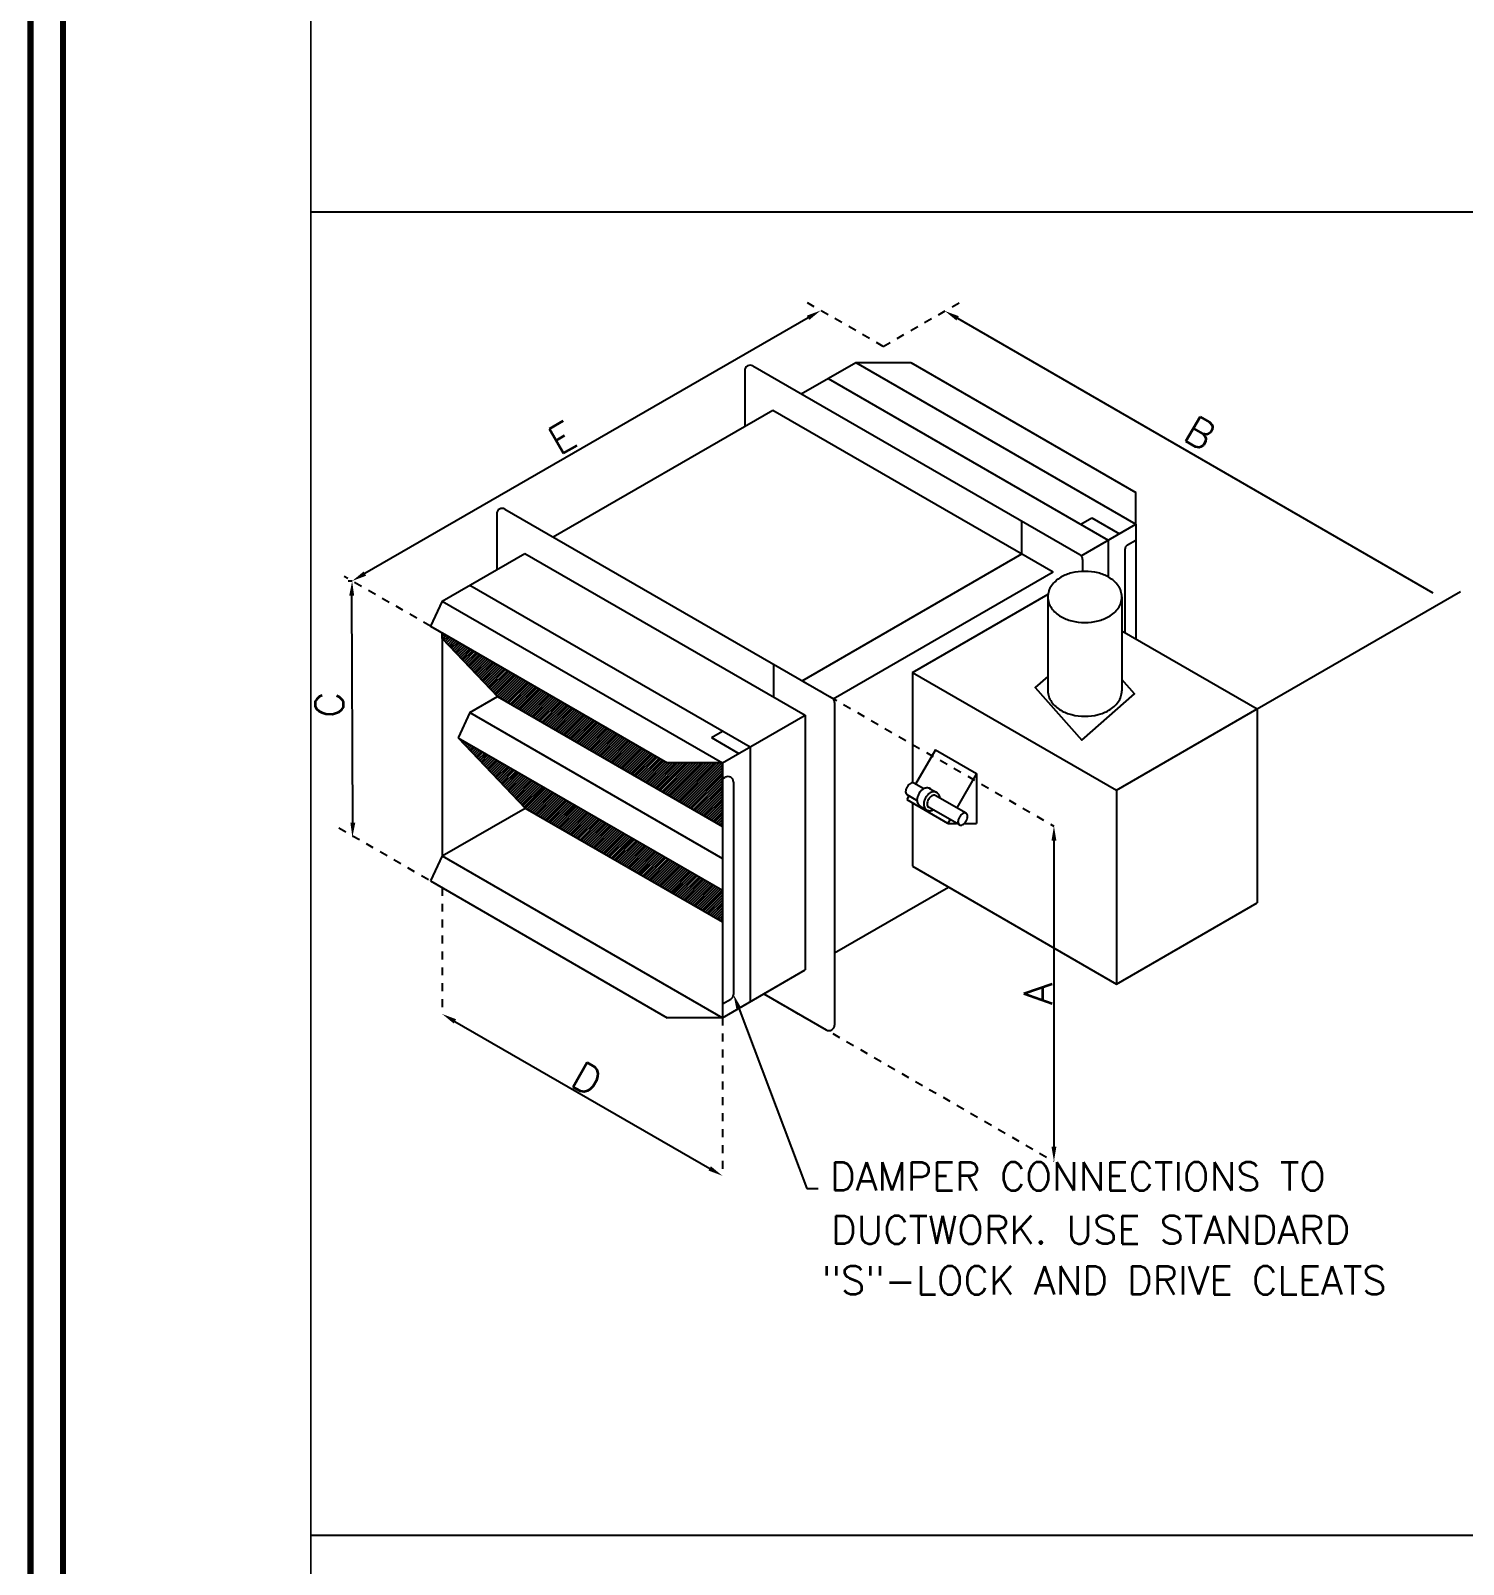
# Model space of a CAD drawing. Extents: x 594 to 813, y 174 to 240.
# Drawn here: x 594.15 to 612.15, y 202.64 to 221.91 of the extents above; entities that cross this region are included whole.
import ezdxf

# ---------------------------------------------------------------- set-up
doc = ezdxf.new("R2010")
doc.units = 0
doc.header["$MEASUREMENT"] = 0
doc.linetypes.add('DOT', pattern=[4.305155, 0, -2.152577, 0, -2.152577])
doc.layers.get('0').update_dxf_attribs({"linetype": 'CONTINUOUS', "lineweight": 30})
for name, color, linetype, lineweight in [('AC.REF(S). PIPING', 3, 'CONTINUOUS', 30), ('UG-BORDER', 20, 'CONTINUOUS', 80), ('Wall', 5, 'CONTINUOUS', 30)]:
    doc.layers.add(name, color=color, linetype=linetype, lineweight=lineweight)
for name, color, linetype in [('T-TEXT', 3, 'CONTINUOUS'), ('WL', 2, 'CONTINUOUS'), ('Z20', 2, 'CONTINUOUS')]:
    doc.layers.add(name, color=color, linetype=linetype)
doc.styles.add('AC', font='romans.shx', dxfattribs={"height": 0.2})

# ---------------------------------------------------------------- blocks, each defined once
blk = doc.blocks.new('*X232')
at = {"color": 0}
for p, q in [((7456, 61621), (7457, 61621)), ((7474, 61603), (7479, 61608)), ((7491, 61585), (7502, 61596)), ((7508, 61567), (7524, 61583)), ((7525, 61548), (7547, 61570)), ((7543, 61530), (7569, 61557)), ((7560, 61512), (7592, 61544)), ((7577, 61494), (7614, 61531)), ((7594, 61476), (7636, 61518)), ((7612, 61458), (7659, 61505)), ((7629, 61440), (7681, 61492)), ((7646, 61422), (7704, 61479)), ((7663, 61404), (7726, 61466)), ((7681, 61385), (7748, 61453)), ((7698, 61367), (7771, 61440)), ((7715, 61349), (7793, 61427)), ((7732, 61331), (7816, 61414)), ((7750, 61313), (7838, 61401)), ((7767, 61295), (7861, 61388)), ((7784, 61277), (7883, 61376)), ((7801, 61259), (7905, 61363)), ((7819, 61241), (7928, 61350)), ((7836, 61223), (7950, 61337)), ((7853, 61204), (7973, 61324)), ((7870, 61186), (7995, 61311)), ((7888, 61168), (8017, 61298)), ((7905, 61150), (8040, 61285)), ((7922, 61132), (8062, 61272)), ((7939, 61114), (8085, 61259)), ((7957, 61096), (8107, 61246)), ((7974, 61078), (8129, 61233)), ((7991, 61060), (8152, 61220)), ((8008, 61041), (8174, 61207)), ((8026, 61023), (8197, 61194)), ((8043, 61005), (8219, 61181)), ((8060, 60987), (8242, 61168)), ((8077, 60969), (8264, 61156)), ((8095, 60951), (8286, 61143)), ((8112, 60933), (8309, 61130)), ((8129, 60915), (8331, 61117)), ((8146, 60897), (8354, 61104)), ((8164, 60879), (8376, 61091)), ((8181, 60860), (8398, 61078)), ((8198, 60842), (8421, 61065)), ((8215, 60824), (8443, 61052)), ((8233, 60806), (8466, 61039)), ((8250, 60788), (8488, 61026)), ((8267, 60770), (8511, 61013)), ((8284, 60752), (8533, 61000)), ((8302, 60734), (8555, 60987)), ((8319, 60716), (8578, 60974)), ((8336, 60697), (8600, 60961)), ((8353, 60679), (8623, 60948)), ((8372, 60663), (8645, 60936)), ((8395, 60650), (8667, 60923)), ((8417, 60637), (8690, 60910)), ((8439, 60624), (8712, 60897)), ((8462, 60611), (8735, 60884)), ((8484, 60598), (8757, 60871)), ((8507, 60585), (8779, 60858)), ((8529, 60572), (8802, 60845)), ((8552, 60559), (8824, 60832)), ((8574, 60546), (8847, 60819)), ((8596, 60533), (8869, 60806)), ((8619, 60520), (8892, 60793)), ((8641, 60507), (8914, 60780)), ((8664, 60495), (8936, 60767)), ((8686, 60482), (8959, 60754)), ((8708, 60469), (8981, 60741)), ((8731, 60456), (9004, 60729)), ((8753, 60443), (9026, 60716)), ((8776, 60430), (9048, 60703)), ((8798, 60417), (9071, 60690)), ((8820, 60404), (9093, 60677)), ((8843, 60391), (9116, 60664)), ((8865, 60378), (9138, 60651)), ((8888, 60365), (9161, 60638)), ((8910, 60352), (9183, 60625)), ((8933, 60339), (9205, 60612)), ((8955, 60326), (9228, 60599)), ((8977, 60313), (9250, 60586)), ((9000, 60300), (9273, 60573)), ((9022, 60287), (9295, 60560)), ((9045, 60275), (9317, 60547)), ((9067, 60262), (9340, 60534)), ((9089, 60249), (9362, 60521)), ((9112, 60236), (9385, 60509)), ((9134, 60223), (9407, 60496)), ((9157, 60210), (9430, 60483)), ((9179, 60197), (9452, 60470)), ((9202, 60184), (9474, 60457)), ((9224, 60171), (9497, 60444)), ((9246, 60158), (9519, 60431)), ((9269, 60145), (9542, 60418)), ((9291, 60132), (9564, 60405)), ((9314, 60119), (9586, 60392)), ((9336, 60106), (9609, 60379)), ((9358, 60093), (9631, 60366)), ((9381, 60080), (9654, 60353)), ((9403, 60067), (9676, 60340)), ((9426, 60055), (9698, 60327)), ((9448, 60042), (9721, 60314)), ((9470, 60029), (9743, 60301)), ((9493, 60016), (9766, 60289)), ((9515, 60003), (9788, 60276)), ((9538, 59990), (9811, 60263)), ((9560, 59977), (9833, 60250)), ((9583, 59964), (9855, 60237)), ((9605, 59951), (9878, 60224)), ((9627, 59938), (9900, 60211)), ((9650, 59925), (9923, 60198)), ((9672, 59912), (9945, 60185)), ((9695, 59899), (9967, 60172)), ((9717, 59886), (9990, 60159)), ((9739, 59873), (10012, 60146)), ((9762, 59860), (10035, 60133)), ((9784, 59847), (10057, 60120)), ((9807, 59835), (10080, 60107)), ((9829, 59822), (10102, 60094)), ((9852, 59809), (10124, 60081)), ((9874, 59796), (10147, 60069)), ((9896, 59783), (10169, 60056)), ((9919, 59770), (10192, 60043)), ((9941, 59757), (10214, 60030)), ((9964, 59744), (10236, 60017)), ((9986, 59731), (10259, 60004)), ((10008, 59718), (10281, 59991)), ((10031, 59705), (10304, 59978)), ((10053, 59692), (10326, 59965)), ((10076, 59679), (10349, 59952)), ((10098, 59666), (10371, 59939)), ((10121, 59653), (10393, 59926)), ((10143, 59640), (10416, 59913)), ((10165, 59627), (10438, 59900)), ((10188, 59615), (10461, 59887)), ((10210, 59602), (10483, 59874)), ((10233, 59589), (10505, 59861)), ((10255, 59576), (10528, 59849)), ((10277, 59563), (10550, 59836)), ((10300, 59550), (10573, 59823)), ((10322, 59537), (10595, 59810)), ((10345, 59524), (10617, 59797)), ((10367, 59511), (10640, 59784)), ((10389, 59498), (10662, 59771)), ((10412, 59485), (10685, 59758)), ((10434, 59472), (10707, 59745)), ((10457, 59459), (10730, 59732)), ((10479, 59446), (10752, 59719)), ((10502, 59433), (10774, 59706)), ((10524, 59420), (10797, 59693)), ((10546, 59407), (10819, 59680)), ((10569, 59395), (10842, 59667)), ((10591, 59382), (10864, 59654)), ((10614, 59369), (10886, 59641)), ((10636, 59356), (10909, 59629)), ((10658, 59343), (10931, 59616)), ((10681, 59330), (10954, 59603)), ((10703, 59317), (10976, 59590)), ((10726, 59304), (10999, 59577)), ((10748, 59291), (11021, 59564)), ((10771, 59278), (11043, 59551)), ((10793, 59265), (11048, 59521)), ((10815, 59252), (11048, 59485)), ((10838, 59239), (11048, 59450)), ((10860, 59226), (11048, 59415)), ((10883, 59213), (11048, 59379)), ((10905, 59200), (11048, 59344)), ((10927, 59187), (11048, 59309)), ((10950, 59175), (11048, 59273)), ((10972, 59162), (11048, 59238)), ((10995, 59149), (11048, 59202)), ((11017, 59136), (11048, 59167)), ((11040, 59123), (11048, 59132))]:
    blk.add_line(p, q, dxfattribs=at)
blk = doc.blocks.new('*X233')
at = {"color": 0}
for p, q in [((7238, 63029), (7250, 63040)), ((7238, 62994), (7272, 63027)), ((7245, 62965), (7294, 63014)), ((7262, 62947), (7317, 63001)), ((7279, 62929), (7339, 62989)), ((7297, 62911), (7362, 62976)), ((7314, 62892), (7384, 62963)), ((7331, 62874), (7406, 62950)), ((7348, 62856), (7429, 62937)), ((7366, 62838), (7451, 62924)), ((7383, 62820), (7474, 62911)), ((7400, 62802), (7496, 62898)), ((7417, 62784), (7519, 62885)), ((7435, 62766), (7541, 62872)), ((7452, 62748), (7563, 62859)), ((7469, 62730), (7586, 62846)), ((7486, 62711), (7608, 62833)), ((7504, 62693), (7631, 62820)), ((7521, 62675), (7653, 62807)), ((7538, 62657), (7675, 62794)), ((7555, 62639), (7698, 62781)), ((7573, 62621), (7720, 62769)), ((7590, 62603), (7743, 62756)), ((7607, 62585), (7765, 62743)), ((7624, 62567), (7787, 62730)), ((7642, 62548), (7810, 62717)), ((7659, 62530), (7832, 62704)), ((7676, 62512), (7855, 62691)), ((7693, 62494), (7877, 62678)), ((7711, 62476), (7900, 62665)), ((7728, 62458), (7922, 62652)), ((7745, 62440), (7944, 62639)), ((7762, 62422), (7967, 62626)), ((7780, 62404), (7989, 62613)), ((7797, 62386), (8012, 62600)), ((7814, 62367), (8034, 62587)), ((7831, 62349), (8056, 62574)), ((7849, 62331), (8079, 62561)), ((7866, 62313), (8101, 62549)), ((7883, 62295), (8124, 62536)), ((7900, 62277), (8146, 62523)), ((7918, 62259), (8169, 62510)), ((7935, 62241), (8191, 62497)), ((7952, 62223), (8213, 62484)), ((7969, 62204), (8236, 62471)), ((7987, 62186), (8258, 62458)), ((8008, 62172), (8281, 62445)), ((8030, 62159), (8303, 62432)), ((8053, 62146), (8325, 62419)), ((8075, 62133), (8348, 62406)), ((8097, 62120), (8370, 62393)), ((8120, 62107), (8393, 62380)), ((8142, 62095), (8415, 62367)), ((8165, 62082), (8438, 62354)), ((8187, 62069), (8460, 62341)), ((8210, 62056), (8482, 62329)), ((8232, 62043), (8505, 62316)), ((8254, 62030), (8527, 62303)), ((8277, 62017), (8550, 62290)), ((8299, 62004), (8572, 62277)), ((8322, 61991), (8594, 62264)), ((8344, 61978), (8617, 62251)), ((8366, 61965), (8639, 62238)), ((8389, 61952), (8662, 62225)), ((8411, 61939), (8684, 62212)), ((8434, 61926), (8706, 62199)), ((8456, 61913), (8729, 62186)), ((8478, 61900), (8751, 62173)), ((8501, 61887), (8774, 62160)), ((8523, 61875), (8796, 62147)), ((8546, 61862), (8819, 62134)), ((8568, 61849), (8841, 62121)), ((8591, 61836), (8863, 62109)), ((8613, 61823), (8886, 62096)), ((8635, 61810), (8908, 62083)), ((8658, 61797), (8931, 62070)), ((8680, 61784), (8953, 62057)), ((8703, 61771), (8975, 62044)), ((8725, 61758), (8998, 62031)), ((8747, 61745), (9020, 62018)), ((8770, 61732), (9043, 62005)), ((8792, 61719), (9065, 61992)), ((8815, 61706), (9088, 61979)), ((8837, 61693), (9110, 61966)), ((8860, 61680), (9132, 61953)), ((8882, 61667), (9155, 61940)), ((8904, 61655), (9177, 61927)), ((8927, 61642), (9200, 61914)), ((8949, 61629), (9222, 61901)), ((8972, 61616), (9244, 61889)), ((8994, 61603), (9267, 61876)), ((9016, 61590), (9289, 61863)), ((9039, 61577), (9312, 61850)), ((9061, 61564), (9334, 61837)), ((9084, 61551), (9356, 61824)), ((9106, 61538), (9379, 61811)), ((9129, 61525), (9401, 61798)), ((9151, 61512), (9424, 61785)), ((9173, 61499), (9446, 61772)), ((9196, 61486), (9469, 61759)), ((9218, 61473), (9491, 61746)), ((9241, 61460), (9513, 61733)), ((9263, 61447), (9536, 61720)), ((9285, 61435), (9558, 61707)), ((9308, 61422), (9581, 61694)), ((9330, 61409), (9603, 61681)), ((9353, 61396), (9625, 61669)), ((9375, 61383), (9648, 61656)), ((9397, 61370), (9670, 61643)), ((9420, 61357), (9693, 61630)), ((9442, 61344), (9715, 61617)), ((9465, 61331), (9738, 61604)), ((9487, 61318), (9760, 61591)), ((9510, 61305), (9782, 61578)), ((9532, 61292), (9805, 61565)), ((9554, 61279), (9827, 61552)), ((9577, 61266), (9850, 61539)), ((9599, 61253), (9872, 61526)), ((9622, 61240), (9894, 61513)), ((9644, 61227), (9917, 61500)), ((9666, 61215), (9939, 61487)), ((9689, 61202), (9962, 61474)), ((9711, 61189), (9984, 61461)), ((9734, 61176), (10007, 61449)), ((9756, 61163), (10029, 61436)), ((9779, 61150), (10051, 61423)), ((9801, 61137), (10074, 61410)), ((9823, 61124), (10096, 61397)), ((9846, 61111), (10119, 61384)), ((9868, 61098), (10141, 61371)), ((9891, 61085), (10163, 61358)), ((9913, 61072), (10186, 61345)), ((9935, 61059), (10208, 61332)), ((9958, 61046), (10231, 61319)), ((9980, 61033), (10253, 61306)), ((10003, 61020), (10275, 61293)), ((10025, 61007), (10298, 61280)), ((10047, 60995), (10333, 61280)), ((10070, 60982), (10368, 61280)), ((10092, 60969), (10404, 61280)), ((10115, 60956), (10439, 61280)), ((10137, 60943), (10474, 61280)), ((10160, 60930), (10510, 61280)), ((10182, 60917), (10545, 61280)), ((10204, 60904), (10580, 61280)), ((10227, 60891), (10616, 61280)), ((10249, 60878), (10651, 61280)), ((10272, 60865), (10686, 61280)), ((10294, 60852), (10722, 61280)), ((10316, 60839), (10757, 61280)), ((10339, 60826), (10793, 61280)), ((10361, 60813), (10828, 61280)), ((10384, 60800), (10863, 61280)), ((10406, 60787), (10899, 61280)), ((10429, 60775), (10934, 61280)), ((10451, 60762), (10969, 61280)), ((10473, 60749), (11005, 61280)), ((10496, 60736), (11040, 61280)), ((10518, 60723), (11048, 61253)), ((10541, 60710), (11048, 61218)), ((10563, 60697), (11048, 61182)), ((10585, 60684), (11048, 61147)), ((10608, 60671), (11048, 61112)), ((10630, 60658), (11048, 61076)), ((10653, 60645), (11048, 61041)), ((10675, 60632), (11048, 61006)), ((10698, 60619), (11048, 60970)), ((10720, 60606), (11048, 60935)), ((10742, 60593), (11048, 60900)), ((10765, 60580), (11048, 60864)), ((10787, 60567), (11048, 60829)), ((10810, 60555), (11048, 60793)), ((10832, 60542), (11048, 60758)), ((10854, 60529), (11048, 60723)), ((10877, 60516), (11048, 60687)), ((10899, 60503), (11048, 60652)), ((10922, 60490), (11048, 60617)), ((10944, 60477), (11048, 60581)), ((10966, 60464), (11048, 60546)), ((10989, 60451), (11048, 60511)), ((11011, 60438), (11048, 60475)), ((11034, 60425), (11048, 60440))]:
    blk.add_line(p, q, dxfattribs=at)
blk = doc.blocks.new('A$C5DD3573E')
at = {"layer": 'Wall', "linetype": 'Continuous', "const_width": 19.2}
blk.add_lwpolyline([(0, 0), (-56085.494, 0), (-56085.494, -36662.196), (0, -36662.196)], close=True, dxfattribs=at)
blk.add_lwpolyline([(0, 0), (-56085.494, 0), (-56085.494, -36662.196), (0, -36662.196)], close=True, dxfattribs=at)
at = {"layer": 'WL', "color": 2, "linetype": 'DOT'}
for p, q in [((-50143.717, -11748.038), (-50945.902, -11284.896)), ((-50143.717, -11748.038), (-49341.971, -11285.15)), ((-54843.488, -14651.806), (-55738.872, -14134.856)), ((-50984.633, -15217.473), (-48371.88, -16725.947)), ((-54722.024, -17366.81), (-55817.5, -16734.337)), ((-54722.024, -17366.81), (-54722.024, -18677.567)), ((-51383.576, -18467.74), (-48371.88, -20206.543)), ((-51813.05, -18715.697), (-51813.05, -20357.063))]:
    blk.add_line(p, q, dxfattribs=at)
at = {"layer": 'WL', "color": 2}
for p, q in [((-50924.557, -11449.922), (-55524.692, -14105.811)), ((-50792.336, -11373.531), (-50792.382, -11373.452)), ((-49504.53, -11379.03), (-49504.576, -11379.109)), ((-49372.264, -11455.341), (-44437.248, -14304.574)), ((-50994.702, -12239.354), (-50430.034, -11913.343)), ((-50430.034, -11913.343), (-49857.401, -11913.343)), ((-50430.034, -11913.343), (-47521.06, -13592.839)), ((-49857.401, -11913.343), (-47521.06, -13262.23)), ((-51582.157, -11999.37), (-51582.157, -12578.521)), ((-51496.262, -11949.778), (-48103.743, -13908.45)), ((-50716.35, -12078.648), (-47807.377, -13758.144)), ((-53568.794, -13725.507), (-51288.982, -12409.257)), ((-51288.982, -12409.257), (-48380.009, -14088.754)), ((-47521.06, -13592.839), (-47521.06, -13262.23)), ((-54156.249, -13485.523), (-54156.249, -14064.674)), ((-54070.354, -13435.931), (-50677.836, -15394.603)), ((-48093.693, -13592.839), (-47979.166, -13526.717)), ((-47979.166, -13526.717), (-47692.85, -13692.022)), ((-48704.822, -13901.223), (-48704.822, -13561.417)), ((-48088.952, -13920.712), (-47521.06, -13592.839)), ((-47521.06, -13592.839), (-47521.06, -14783.865)), ((-47807.377, -13758.144), (-47807.377, -14140.438)), ((-47606.955, -13808.298), (-47521.06, -13758.706)), ((-54722.024, -14391.324), (-53863.075, -13895.41)), ((-53863.075, -13895.41), (-50954.101, -15574.907)), ((-50984.633, -15217.473), (-48704.822, -13901.223)), ((-48075.112, -13958.041), (-48075.112, -14083.156)), ((-47635.587, -13857.889), (-47635.587, -14717.743)), ((-50663.044, -15406.864), (-48380.009, -14088.754)), ((-55697.037, -14180.944), (-55656.798, -14182.166)), ((-55656.958, -14182.123), (-55657.004, -14182.043)), ((-54435.707, -14226.02), (-51526.734, -15905.516)), ((-49840.293, -15131.045), (-48432.574, -14318.298)), ((-46261.988, -15510.79), (-44151.395, -14292.238)), ((-55649.689, -16691.051), (-55661.573, -14334.794)), ((-54722.024, -14391.324), (-54843.488, -14651.806)), ((-54722.024, -14391.324), (-51813.05, -16070.821)), ((-48434.746, -14347.705), (-48434.746, -15320.918)), ((-47667.535, -14347.705), (-47667.535, -15320.918)), ((-54843.488, -14651.806), (-52385.683, -16070.821)), ((-54722.024, -14779.284), (-54722.024, -14721.934)), ((-54722.024, -14721.934), (-52385.683, -16070.821)), ((-54722.024, -14721.934), (-54722.024, -17036.201)), ((-54722.024, -14779.284), (-54147.614, -15382.127)), ((-47667.535, -14699.297), (-46261.988, -15510.79)), ((-51278.914, -15387.376), (-51278.914, -15047.57)), ((-49840.293, -15131.045), (-49840.293, -16276.949)), ((-49840.293, -15131.045), (-47722.272, -16353.885)), ((-54435.707, -15548.458), (-54147.614, -15382.127)), ((-54147.614, -15382.127), (-51813.05, -16729.988)), ((-54435.707, -15548.458), (-54557.172, -15808.94)), ((-54435.707, -15548.458), (-51813.05, -17062.649)), ((-51813.05, -16070.821), (-50954.101, -15574.907)), ((-50954.101, -15574.907), (-50954.101, -18219.783)), ((-50649.204, -15444.194), (-50649.204, -18792.547)), ((-47722.272, -16353.885), (-46261.988, -15510.79)), ((-46261.988, -15510.79), (-46261.988, -17523.409)), ((-51927.577, -15806.333), (-51813.05, -15740.211)), ((-54557.172, -15808.94), (-53861.298, -16539.26)), ((-54557.172, -15808.94), (-51813.05, -17393.259)), ((-51927.577, -15806.333), (-51641.26, -15971.638)), ((-51526.734, -15905.516), (-51526.734, -18550.392)), ((-51813.05, -16070.821), (-52385.683, -16070.821)), ((-51813.05, -16729.988), (-51813.05, -16070.821)), ((-51813.05, -16070.821), (-51813.05, -18715.697)), ((-49601.472, -15934.566), (-49807.417, -16291.273)), ((-49601.472, -15934.566), (-49174.115, -16181.3)), ((-51813.05, -16236.688), (-51784.419, -16220.158)), ((-51789.599, -16223.149), (-51784.419, -16220.158)), ((-49174.115, -16181.3), (-49380.06, -16538.007)), ((-49174.115, -16181.3), (-49174.115, -16698.119)), ((-51698.524, -16269.749), (-51698.524, -18474.082)), ((-49723.493, -16339.726), (-49826.675, -16280.154)), ((-49662.9, -16335.396), (-49582.03, -16382.086)), ((-47722.272, -16353.885), (-47722.272, -18366.504)), ((-54722.024, -17036.201), (-53861.298, -16539.26)), ((-53861.298, -16539.26), (-51813.05, -17721.817)), ((-49877.55, -16412.747), (-49899.857, -16451.385)), ((-49899.857, -16451.385), (-49475.778, -16696.226)), ((-49793.626, -16461.2), (-49896.808, -16401.628)), ((-49840.293, -16485.774), (-49840.293, -17143.664)), ((-49767.08, -16515.841), (-49686.21, -16562.531)), ((-49353.792, -16715.139), (-49674.409, -16530.03)), ((-49283.659, -16593.665), (-49604.276, -16408.557)), ((-49450.193, -16659.481), (-49472.501, -16698.119)), ((-49472.501, -16698.119), (-49383.271, -16698.119)), ((-49301.329, -16698.119), (-49174.115, -16698.119)), ((-55654.372, -16843.681), (-55654.464, -16843.679)), ((-48371.926, -16725.947), (-48372.018, -16725.947)), ((-48371.88, -16878.649), (-48371.88, -20053.841)), ((-54722.024, -17036.201), (-54843.488, -17296.683)), ((-54722.024, -17036.201), (-51813.05, -18715.697)), ((-49840.293, -17143.664), (-47722.272, -18366.504)), ((-54843.488, -17296.683), (-52385.683, -18715.697)), ((-51813.05, -17393.259), (-51813.05, -17721.817)), ((-50649.204, -18043.75), (-49465.251, -17360.195)), ((-47722.272, -18366.504), (-46261.988, -17523.409)), ((-51813.05, -18715.697), (-50954.101, -18219.783)), ((-51383.576, -18467.74), (-50735.099, -18842.138)), ((-51813.05, -18573.264), (-51727.155, -18523.673)), ((-51644.606, -18616.948), (-50938.527, -20487.84)), ((-54722.001, -18677.527), (-54721.955, -18677.448)), ((-54589.78, -18753.918), (-51945.294, -20280.712)), ((-51813.05, -18715.697), (-52385.683, -18715.697)), ((-48371.926, -20206.543), (-48372.018, -20206.543)), ((-51813.027, -20357.023), (-51812.982, -20356.944)), ((-50938.527, -20487.84), (-50938.527, -20487.84)), ((-50938.527, -20487.84), (-50820.296, -20487.84))]:
    blk.add_line(p, q, dxfattribs=at)
for points in [[(-48051.141, -14082.666, 0.058751868), (-48187.755, -14098.775, 0.072341084), (-48301.043, -14143.914, 0.106617054), (-48397.224, -14231.038, 0.15685122), (-48434.746, -14347.705, 0.15685122), (-48397.224, -14464.372, 0.106617054), (-48301.043, -14551.496, 0.072341084), (-48187.755, -14596.636, 0.058751868), (-48051.141, -14612.744, 0.058751868), (-47914.526, -14596.636, 0.072341084), (-47801.238, -14551.496, 0.106617054), (-47705.057, -14464.372, 0.15685122), (-47667.535, -14347.705, 0.15685122), (-47705.057, -14231.038, 0.106617054), (-47801.238, -14143.914, 0.072341084), (-47914.526, -14098.775, 0.058751868)], [(-49353.792, -16634.156, 0.058751868), (-49364.996, -16660.204, 0.072341084), (-49368.317, -16683.033, 0.106617054), (-49363.767, -16704.126, 0.15685122), (-49353.792, -16715.139, 0.15685122), (-49339.267, -16718.271, 0.106617054), (-49318.725, -16711.665, 0.072341084), (-49300.614, -16697.375, 0.058751868), (-49283.659, -16674.647, 0.058751868), (-49272.454, -16648.6, 0.072341084), (-49269.134, -16625.77, 0.106617054), (-49273.683, -16604.677, 0.15685122), (-49283.659, -16593.665, 0.15685122), (-49298.184, -16590.532, 0.106617054), (-49318.725, -16597.139, 0.072341084), (-49336.836, -16611.429, 0.058751868)]]:
    blk.add_lwpolyline(points, format="xyb", close=True, dxfattribs=at)
blk.add_lwpolyline([(-48434.746, -15172.096), (-48566.602, -15288.223), (-48083.835, -15836.38), (-47535.679, -15353.612), (-47667.535, -15203.896)], dxfattribs=at)
for points in [[(-48434.746, -15320.918, 0.15685122), (-48397.224, -15437.585, 0.106617054), (-48301.043, -15524.709, 0.072341084), (-48187.755, -15569.848, 0.058751868), (-48051.141, -15585.957, 0.058751868), (-47914.526, -15569.848, 0.072341084), (-47801.238, -15524.709, 0.106617054), (-47705.057, -15437.585, 0.15685122), (-47667.535, -15320.918, 0.15685122)], [(-49896.808, -16320.646, 0.058751868), (-49908.012, -16346.693, 0.072341084), (-49911.333, -16369.523, 0.106617054), (-49906.783, -16390.615, 0.15685122), (-49896.808, -16401.628, 0.15685122)], [(-49826.675, -16280.154, 0.15685122), (-49841.2, -16277.022, 0.106617054), (-49861.741, -16283.628, 0.072341084), (-49879.852, -16297.918, 0.058751868), (-49896.808, -16320.646, 0.058751868)], [(-49774.589, -16391.209, 0.058751868), (-49788.973, -16424.648, 0.072341084), (-49793.717, -16457.265, 0.106617054), (-49786.113, -16492.52, 0.15685122), (-49762.013, -16519.125, 0.025767062), (-49756.635, -16521.871, 0.106617054)], [(-49652.455, -16341.426, 0.025767062), (-49657.522, -16338.142, 0.15685122), (-49692.613, -16330.573, 0.106617054), (-49726.946, -16341.615, 0.072341084), (-49752.821, -16362.032, 0.058751868), (-49774.589, -16391.209, 0.058751868)], [(-49555.483, -16436.727, 0.094994244), (-49562.997, -16405.407, 0.15685122), (-49587.097, -16378.802, 0.15685122), (-49622.188, -16371.233, 0.106617054), (-49656.521, -16382.275, 0.072341084), (-49682.396, -16402.692, 0.058751868), (-49704.163, -16431.869, 0.058751868)], [(-49704.163, -16431.869, 0.058751868), (-49718.548, -16465.308, 0.072341084), (-49723.292, -16497.925, 0.106617054), (-49715.688, -16533.18, 0.15685122), (-49691.588, -16559.785, 0.15685122), (-49656.497, -16567.354, 0.094994244), (-49625.616, -16558.201, 0.072341084)], [(-49674.409, -16449.048, 0.058751868), (-49685.613, -16475.096, 0.072341084), (-49688.934, -16497.925, 0.106617054), (-49684.384, -16519.018, 0.15685122), (-49674.409, -16530.03, 0.15685122)], [(-49604.276, -16408.557, 0.15685122), (-49618.801, -16405.424, 0.106617054), (-49639.342, -16412.03, 0.072341084), (-49657.453, -16426.321, 0.058751868), (-49674.409, -16449.048, 0.058751868)]]:
    blk.add_lwpolyline(points, format="xyb", dxfattribs=at)
for centre, start, end in [((-51524.893, -11999.37), 59.9999907, 180), ((-54098.986, -13485.523), 59.9999907, 180), ((-47578.324, -13857.889), 120.0000093, 180), ((-48132.375, -13958.041), 0, 59.9999907), ((-50706.467, -15444.194), 0, 59.9999907), ((-51755.787, -16269.749), 0, 120.0000093), ((-51755.787, -18474.082), 300.0000093, 0), ((-50706.467, -18792.547), 239.9999907, 0)]:
    blk.add_arc(centre, 57.263, start, end, dxfattribs=at)
for points in [[(-50937.282, -11427.881), (-50911.832, -11471.963), (-50792.313, -11373.571)], [(-49359.539, -11433.3), (-49384.989, -11477.382), (-49504.507, -11378.99)], [(-55537.417, -14083.771), (-55511.966, -14127.852), (-55656.935, -14182.162)], [(-55687.012, -14334.021), (-55636.135, -14335.567), (-55656.935, -14182.162)], [(-55675.127, -16690.278), (-55624.25, -16691.824), (-55654.327, -16843.683)], [(-48397.33, -16878.649), (-48346.43, -16878.649), (-48371.88, -16725.947)], [(-51668.417, -18625.934), (-51620.795, -18607.961), (-51698.524, -18474.082)], [(-54577.055, -18731.877), (-54602.505, -18775.958), (-54722.024, -18677.567)], [(-48397.33, -20053.841), (-48346.43, -20053.841), (-48371.88, -20206.543)], [(-51932.569, -20258.672), (-51958.019, -20302.753), (-51813.05, -20357.063)]]:
    blk.add_solid(points, dxfattribs=at)
at = {"layer": 'Z20', "color": 7}
for p, q in [((-56085.494, -10349.902), (0, -10349.902)), ((-47074.098, -10349.902), (0, -10349.902)), ((-56085.494, -24087.558), (0, -24087.558))]:
    blk.add_line(p, q, dxfattribs=at)
at = {"layer": 'WL', "color": 2, "xscale": 0.7635099283334057, "yscale": 0.7635099283334057, "zscale": 0.7635099283334057}
for name in ['*X233', '*X232']:
    blk.add_blockref(name, (-60248.688, -62858.681), dxfattribs=at)
at = {"layer": 'T-TEXT', "color": 7, "linetype": 'Continuous', "style": 'AC'}
for s, p in [('DAMPER CONNECTIONS TO', (-50695.032, -20510.82)), ('DUCTWORK. USE STANDARD', (-50684.785, -21064.863)), ('"S"-LOCK AND DRIVE CLEATS ', (-50784.195, -21589.256))]:
    blk.add_text(s, height=293.62446, dxfattribs=at).set_placement(p)
at = {"layer": 'WL', "color": 2, "char_height": 293.6245, "attachment_point": 5, "style": 'AC'}
for s, insert, rotation in [('\\A1;E', (-53476.235, -12695.155), 30), ('\\A1;B', (-46857.002, -12645.307), 330), ('\\A1;A', (-48536.103, -18466.245), 90), ('\\A1;D', (-53219.783, -19349.853), 330)]:
    blk.add_mtext(s, dxfattribs=dict(at, insert=insert, rotation=rotation))
at = {"layer": 'WL', "color": 2, "linetype": 'ByBlock', "insert": (-55893.871, -15468.029), "char_height": 293.6245, "attachment_point": 5, "rotation": 88.259497, "style": 'AC'}
blk.add_mtext('\\A1;C', dxfattribs=at)

msp = doc.modelspace()

# ---------------------------------------------------------------- linework, layer by layer
at = {"layer": 'UG-BORDER'}
msp.add_line((594.152, 240.494), (594.152, 173.794), dxfattribs=at)
at = {"layer": 'UG-BORDER', "color": 7}
for p, q in [((594.152, 173.794), (594.152, 240.494)), ((594.557, 240.09), (594.557, 174.199))]:
    msp.add_line(p, q, dxfattribs=at)

# ---------------------------------------------------------------- block references
at = {"layer": 'AC.REF(S). PIPING', "linetype": 'Continuous', "xscale": 0.0012099999999862, "yscale": 0.0012099999999862, "zscale": 0.0012099999999862}
msp.add_blockref('A$C5DD3573E', (665.535, 232.156), dxfattribs=at)

doc.saveas('drawing.dxf')
